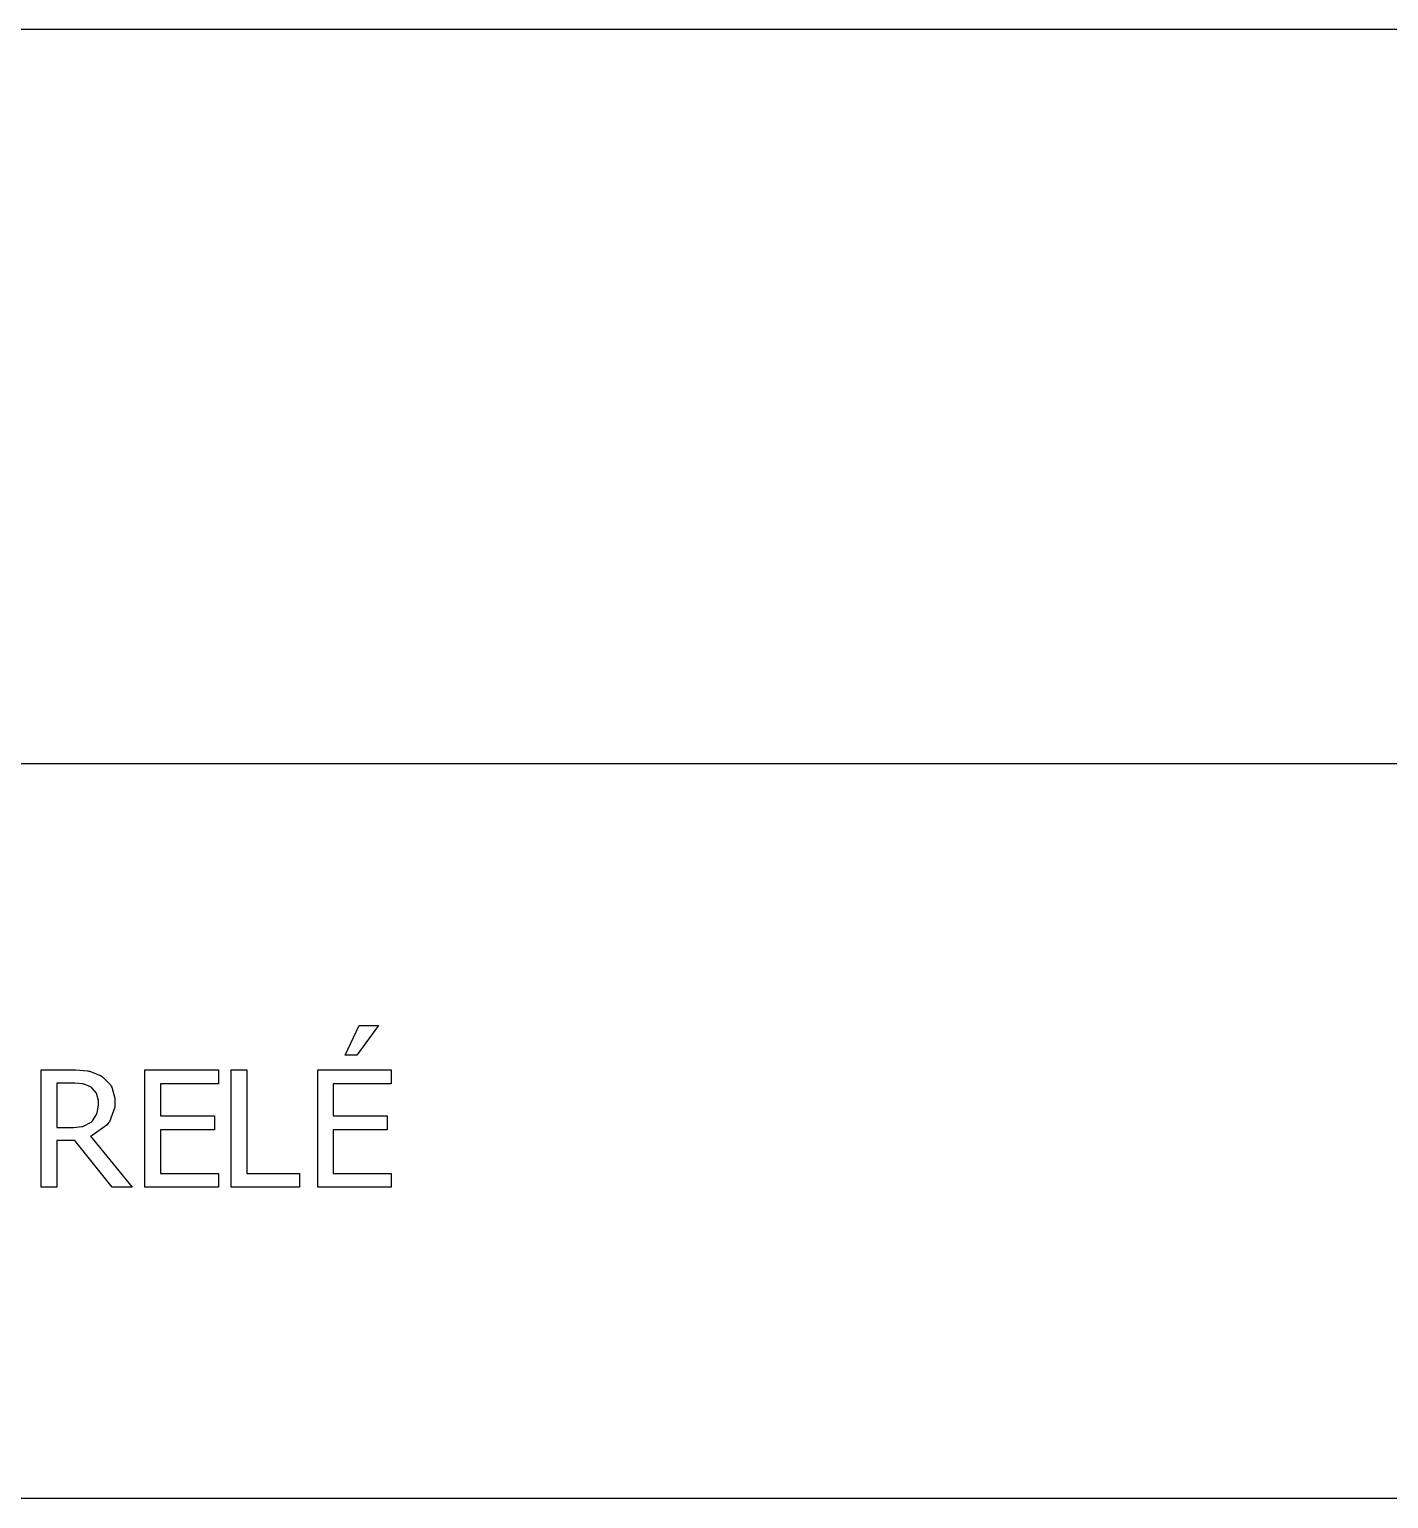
# Model space of a CAD drawing. Header units: millimetres. Extents: x 1974 to 2099, y 1386 to 1555.
# Drawn here: x 2074.649 to 2076.603, y 1476.14 to 1478.252 of the extents above; entities that cross this region are included whole.
import ezdxf

# ---------------------------------------------------------------- set-up
doc = ezdxf.new("R2010")
doc.units = ezdxf.units.MM
doc.layers.add('TEXTO', color=4, linetype='Continuous')

msp = doc.modelspace()

# ---------------------------------------------------------------- linework, layer by layer
at = {"layer": 'TEXTO', "color": 0}
for p, q in [((2098.7779, 1478.2522), (2069.8934, 1478.2522)), ((2098.7779, 1477.1963), (2069.8934, 1477.1963)), ((2075.1031, 1476.7776), (2075.1234, 1476.8201)), ((2075.1509, 1476.8201), (2075.12, 1476.7776)), ((2075.1234, 1476.8201), (2075.1509, 1476.8201)), ((2075.1234, 1476.8201), (2075.1234, 1476.8201)), ((2075.12, 1476.7776), (2075.1031, 1476.7776)), ((2074.6663, 1476.5877), (2074.6663, 1476.7566)), ((2074.6663, 1476.7566), (2074.7099, 1476.7566)), ((2074.7099, 1476.7566), (2074.7159, 1476.7566)), ((2074.7159, 1476.7566), (2074.7326, 1476.7552)), ((2074.7326, 1476.7552), (2074.7342, 1476.7549)), ((2074.7342, 1476.7549), (2074.7358, 1476.7547)), ((2074.7358, 1476.7547), (2074.7513, 1476.7485)), ((2074.8153, 1476.5877), (2074.8153, 1476.7566)), ((2074.8153, 1476.7566), (2074.9209, 1476.7566)), ((2074.9209, 1476.7566), (2074.9209, 1476.7366)), ((2074.9395, 1476.5877), (2074.9395, 1476.7566)), ((2074.9395, 1476.7566), (2074.962, 1476.7566)), ((2074.962, 1476.7566), (2074.962, 1476.6077)), ((2075.0637, 1476.5877), (2075.0637, 1476.7566)), ((2075.0637, 1476.7566), (2075.1692, 1476.7566)), ((2075.1692, 1476.7566), (2075.1692, 1476.7366)), ((2074.711, 1476.7373), (2074.6888, 1476.7373)), ((2074.6888, 1476.7373), (2074.6888, 1476.6735)), ((2074.7146, 1476.7373), (2074.711, 1476.7373)), ((2074.7257, 1476.7363), (2074.7146, 1476.7373)), ((2074.7268, 1476.736), (2074.7257, 1476.7363)), ((2074.7278, 1476.7358), (2074.7268, 1476.736)), ((2074.7371, 1476.732), (2074.7278, 1476.7358)), ((2074.7379, 1476.7315), (2074.7371, 1476.732)), ((2074.7388, 1476.7309), (2074.7379, 1476.7315)), ((2074.7455, 1476.7231), (2074.7388, 1476.7309)), ((2074.7513, 1476.7485), (2074.7529, 1476.7476)), ((2074.7529, 1476.7476), (2074.7543, 1476.7467)), ((2074.7543, 1476.7467), (2074.7661, 1476.7346)), ((2074.7661, 1476.7346), (2074.7669, 1476.733)), ((2074.7669, 1476.733), (2074.7677, 1476.7316)), ((2074.7677, 1476.7316), (2074.7721, 1476.7159)), ((2074.9209, 1476.7366), (2074.8378, 1476.7366)), ((2074.8378, 1476.7366), (2074.8378, 1476.6903)), ((2075.1692, 1476.7366), (2075.0861, 1476.7366)), ((2075.0861, 1476.7366), (2075.0861, 1476.6903)), ((2074.746, 1476.7222), (2074.7455, 1476.7231)), ((2074.7464, 1476.7213), (2074.746, 1476.7222)), ((2074.7486, 1476.7123), (2074.7464, 1476.7213)), ((2074.7486, 1476.7091), (2074.7486, 1476.7123)), ((2074.7721, 1476.7159), (2074.7721, 1476.7107)), ((2074.7721, 1476.7107), (2074.7721, 1476.703)), ((2074.7399, 1476.6832), (2074.7459, 1476.6926)), ((2074.7459, 1476.6926), (2074.7463, 1476.6936)), ((2074.7463, 1476.6936), (2074.7467, 1476.6948)), ((2074.7467, 1476.6948), (2074.7486, 1476.7056)), ((2074.7486, 1476.7056), (2074.7486, 1476.7091)), ((2074.7486, 1476.7091), (2074.7486, 1476.7091)), ((2074.7721, 1476.703), (2074.7642, 1476.6818)), ((2074.8378, 1476.6903), (2074.9153, 1476.6903)), ((2074.9153, 1476.6903), (2074.9153, 1476.6703)), ((2075.0861, 1476.6903), (2075.1636, 1476.6903)), ((2075.1636, 1476.6903), (2075.1636, 1476.6703)), ((2074.6888, 1476.6735), (2074.7085, 1476.6735)), ((2074.7085, 1476.6735), (2074.7128, 1476.6735)), ((2074.7128, 1476.6735), (2074.7245, 1476.675)), ((2074.7245, 1476.675), (2074.7259, 1476.6752)), ((2074.7259, 1476.6752), (2074.7272, 1476.6755)), ((2074.7272, 1476.6755), (2074.7381, 1476.6814)), ((2074.7381, 1476.6814), (2074.7391, 1476.6823)), ((2074.7391, 1476.6823), (2074.7399, 1476.6832)), ((2074.761, 1476.6776), (2074.7397, 1476.6622)), ((2074.7627, 1476.6797), (2074.761, 1476.6776)), ((2074.7642, 1476.6818), (2074.7627, 1476.6797)), ((2074.9153, 1476.6703), (2074.8378, 1476.6703)), ((2074.8378, 1476.6703), (2074.8378, 1476.6077)), ((2075.1636, 1476.6703), (2075.0861, 1476.6703)), ((2075.0861, 1476.6703), (2075.0861, 1476.6077)), ((2074.7144, 1476.6548), (2074.6888, 1476.6548)), ((2074.6888, 1476.6548), (2074.6888, 1476.5877)), ((2074.768, 1476.5877), (2074.7144, 1476.6548)), ((2074.7397, 1476.6622), (2074.7371, 1476.6611)), ((2074.7371, 1476.6611), (2074.7971, 1476.5877)), ((2074.7371, 1476.6611), (2074.7371, 1476.6611)), ((2074.8378, 1476.6077), (2074.9209, 1476.6077)), ((2074.9209, 1476.6077), (2074.9209, 1476.5877)), ((2074.962, 1476.6077), (2075.0374, 1476.6077)), ((2075.0374, 1476.6077), (2075.0374, 1476.5877)), ((2075.0374, 1476.6077), (2075.0374, 1476.6077)), ((2075.0861, 1476.6077), (2075.1692, 1476.6077)), ((2075.1692, 1476.6077), (2075.1692, 1476.5877)), ((2074.6888, 1476.5877), (2074.6663, 1476.5877)), ((2074.7971, 1476.5877), (2074.768, 1476.5877)), ((2074.9209, 1476.5877), (2074.8153, 1476.5877)), ((2074.9209, 1476.5877), (2074.9209, 1476.5877)), ((2075.0374, 1476.5877), (2074.9395, 1476.5877)), ((2075.1692, 1476.5877), (2075.0637, 1476.5877)), ((2075.1692, 1476.5877), (2075.1692, 1476.5877)), ((2098.7779, 1476.1403), (2069.8934, 1476.1403))]:
    msp.add_line(p, q, dxfattribs=at)

doc.saveas('drawing.dxf')
